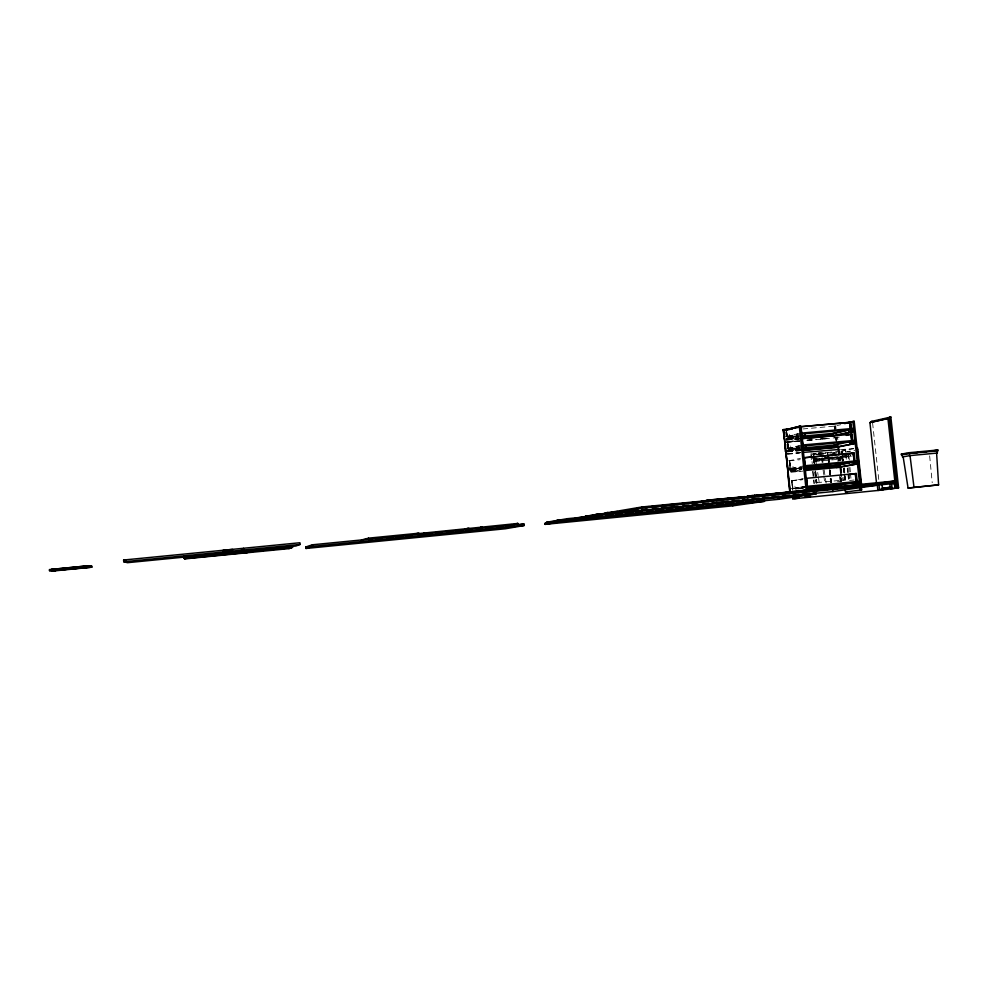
<?xml version="1.0" encoding="UTF-8"?>
<svg xmlns="http://www.w3.org/2000/svg" width="988" height="988" viewBox="0 0 988 988"><rect width="100%" height="100%" fill="white"/><g stroke="black" fill="none" stroke-linecap="round" stroke-linejoin="round"><path stroke-width="0.74" stroke-dasharray="4.94 3.71" d="M792.067 435.498L791.981 435.609M797.662 487.874L798.181 488.158M787.411 436.82L786.954 432.843M787.992 448.515L802.478 445.131M788.091 448.7L787.942 442.118M790.289 468.707L790.758 468.794M792.314 488.813L793.006 488.924L792.08 480.773M810.852 454.739L811.63 462.47M845.469 451.714L845.765 449.775L841.159 450.207M816.298 480.576L816.421 481.02M789.498 434.658L789.387 434.263M792.858 466.534L793.129 466.497M795.031 486.504L794.834 486.207M789.424 468.954L789.943 468.979M786.868 436.832L787.424 436.745M797.625 488.208L798.218 488.171M829.265 462.322L828.771 457.74L813.643 460.803L843.122 457.876M790.758 446.403L790.598 446.008M807.307 440.586L837.491 437.536L834.477 437.709M785.571 436.696L797.921 433.707M801.194 433.09L786.744 436.659L797.662 435.683M801.293 434.041L786.683 437.635L799.255 436.474M797.427 435.473L790.067 437.276L790.067 439.598L799.045 437.425M834.205 426.161L834.749 431.114M837.021 425.519L840.8 424.679M798.143 435.77L786.238 438.684L799.304 437.462M801.515 435.115L786.954 438.61L786.374 431.645M787.411 439.611L799.304 436.721M787.461 449.083L786.732 442.266L799.119 439.45M786.831 448.453L799.206 445.699M839.207 437.116L835.478 437.845L836.354 437.758M802.589 446.094L787.942 449.392L800.292 448.231M798.712 447.379L791.326 449.034L791.437 450.046M799.428 447.774L787.498 450.442L800.564 449.207M801.416 447.478L788.498 450.367L787.621 442.192M787.189 451.726L800.601 448.75M800.329 449.355L791.326 451.343L791.19 450.096M815.569 453.282L812.679 453.887L839.343 451.368M813.26 453.813L816.607 453.159M817.99 452.875L822.14 451.998M816.446 454.517L825.474 452.652M817.36 454.431L826.4 452.566M788.72 460.803L800.453 458.395M842.69 460.951L841.64 451.195L853.509 448.774M812.284 458.778L815.298 458.173M845.469 452.022L854.879 450.232M813.198 458.691L816.212 458.086M813.828 460.655L813.742 459.766L821.596 458.111L822.164 462.569M822.658 458.123L815.643 459.519L815.73 460.408L851.372 456.234M824.066 457.839L828.277 456.999M815.73 460.408L828.376 457.913L850.841 455.814M814.52 461.544L843.06 458.864M842.109 457.036L850.248 455.579M804.689 465.731L788.992 468.559L801.07 467.497M804.8 466.694L790.264 469.461L801.317 468.361M800.885 467.732L793.488 469.139L793.475 471.437L790.721 471.708L803.096 470.708M805.022 467.744L789.758 470.547L789.165 464.978M790.832 471.56L801.305 469.596M793.475 471.437L801.009 470.041M792.339 480.662L802.651 478.896M803.343 478.847L791.759 480.835L792.808 490.579M816.792 482.65L845.333 479.884M791.141 488.69L804.652 486.553M806.912 486.343L792.154 488.665L804.726 487.442M792.598 488.628L804.195 486.8M795.328 489.122L805.257 487.578M803.071 488.097L797.118 489.023L803.33 488.517M837.454 481.638L840.998 481.317M849.557 480.464L854.089 480.032M790.363 470.473L801.861 469.399M790.968 472.264L802.997 471.115M791.474 480.847L802.305 479.785M789.326 460.729L800.157 459.704M813.532 458.481L816.915 458.136M826.993 457.234L829.982 456.95M827.709 457.481L833.86 456.913M841.48 456.184L846.136 455.764M827.388 457.555L835.613 456.95M840.776 456.32L848.976 455.703L849.075 456.604L821.633 459.247L821.534 458.346M824.498 458.062L850.52 455.715M814.976 459.371L842.344 456.814M813.742 459.766L843.023 456.987M789.116 469.127L801.145 467.991M790.474 469.609L800.996 468.621M790.857 469.893L801.441 468.732M787.844 448.453L798.922 447.416M788.683 450.849L800.7 449.738M787.35 451.343L800.885 450.096M787.387 451.738L801.009 450.466M787.411 451.887L801.021 450.627M787.263 453.714L800.786 452.467M787.35 453.9L800.873 452.64M787.522 454.258L799.551 453.146M840.553 449.651L853.867 448.429M841.64 451.195L842.468 451.121L843.443 460.84M812.457 454.764L836.836 452.467M837.985 452.22L845.889 451.726M818.657 454.542L824.684 453.986M832.217 453.282L836.737 452.862M833.427 453.27L836.49 452.986M847.185 451.998L850.248 451.714M787.424 439.092L799.44 438.005M786.09 439.586L799.625 438.363M787.288 439.734L799.304 438.635M786.139 439.981L799.749 438.734M786.152 440.129L799.761 438.882M786.003 441.969L799.527 440.734M807.048 440.055L813.42 439.623M820.571 438.82L826.956 438.388M786.09 442.142L799.687 441.043L786.732 442.266M807.134 440.228L814.927 439.66M820.658 439.005L828.636 438.413M834.181 437.77L837.379 437.857M807.06 440.426L816.039 439.611M822.016 439.067L829.488 438.388M786.263 442.501L799.798 441.266M802.812 428.965L835.082 426.087L835.379 428.792M822.275 457.975L822.967 462.421M824.103 469.843L826.153 483.194M815.668 459.296L816.347 463.693M817.694 472.499L818.15 475.438M818.373 476.908L819.274 482.774M790.709 468.633L789.931 460.655M828.339 456.765L828.907 461.285M830.044 470.3L831.55 482.329M823.09 470.016L823.659 474.475M823.844 475.957L824.782 483.404M872.589 422.938L878.851 480.39M848.235 455.851L848.334 456.74M846.099 452.8L846.753 458.864M847.741 467.954L848.235 472.499M848.396 474.018L849.05 480.082M845.95 456.209L846.284 459.21M847.259 468.226L847.741 472.721M847.902 474.228L848.556 480.23M844.283 467.843L845.543 480.18M842.221 451.121L843.283 460.877M844.085 468.312L844.567 472.77M844.728 474.252L845.37 480.205M841.974 451.133L843.023 460.89M843.838 468.324L844.32 472.783M844.481 474.265L845.123 480.217M841.801 451.158L842.863 460.914M843.666 468.349L844.147 472.807M844.308 474.302L844.95 480.242M843.505 468.374L843.987 472.832M844.147 474.326L844.789 480.267M840.331 456.197L840.837 460.803M842.653 477.673L842.986 480.736M837.515 436.918L837.824 439.796M839.751 457.58L840.072 460.556M835.7 425.643L836.033 428.706M839.071 456.258L839.516 460.927M841.344 477.797L841.739 480.934M838.491 457.555L838.787 460.322M840.652 477.525L841.097 481.675M834.996 426.038L835.354 431.027M836.256 437.721L836.626 442.71M838.392 457.432L838.491 460.05M840.553 477.426L841.072 483.91M834.551 426.075L834.823 428.557M835.823 437.758L836.354 442.71M837.948 457.469L838.232 460.05M840.109 477.463L840.529 481.341M835.65 437.795L835.91 440.278M837.775 457.506L838.157 462.705M839.627 476.228L840.467 483.972M830.081 469.967L831.402 482.181M828.599 457.777L829.093 462.359M829.92 469.992L831.229 482.206M827.845 452.356L828.92 462.384M829.747 470.016L831.069 482.23M828.166 457.815L828.66 462.396M829.488 470.029L830.809 482.243M827.314 452.356L828.5 462.433M829.315 470.066L830.55 482.366M822.251 458.197L822.337 459.099M813.84 453.739L814.483 459.655M814.569 460.544L814.89 463.533M815.853 472.486L816.977 482.934M814.322 459.692L814.73 463.57M815.532 471.029L816.817 482.959M813.519 453.801L814.569 463.594M815.273 471.041L816.656 482.996M813.902 459.729L814.31 463.607M815.112 471.066L816.397 483.009M813.334 459.988L813.667 463.051M814.655 472.202L815.31 478.316M815.471 479.847L815.804 482.897M811.099 452.986L812.247 463.644M813.062 471.251L814.371 483.428M812.605 471.511L813.902 483.577M787.485 437.511L787.56 438.524M788.745 449.268L788.819 450.293M790.894 469.386L790.968 470.399M786.658 431.645L787.399 438.573M787.782 442.155L788.659 450.33M789.77 460.692L790.808 470.436M791.919 480.798L792.759 488.603M786.497 431.682L787.238 438.61M789.61 460.717L790.647 470.461M787.498 442.155L788.214 450.367M789.486 460.692L790.524 470.436M791.635 480.81L792.314 488.64M789.992 468.559L790.091 469.485M785.621 431.88L786.213 437.326M789.424 468.522L789.647 470.547M929.659 455.863L932.203 482.675M848.865 455.493L849.272 459.951M849.952 467.386L850.359 471.844M850.495 473.338L851.162 480.773M842.406 461.248L841.998 456.827L848.161 455.629L848.445 460.099M843.863 477.426L844.135 480.366M848.902 467.559L849.186 472.029M849.272 473.524L849.742 480.983"/><path stroke-width="1.48" d="M248.087 551.773L291.262 547.772L291.225 546.858M792.611 428.78L783.114 429.706L784.583 439.722M784.867 442.315L785.497 451.738M785.559 451.714L785.843 451.479M787.782 469.633L786.115 454.072M787.646 472.153L789.783 492.16L792.401 491.752M840.257 467.213L856.423 464.101L856.053 460.779L855.83 462.878L854.138 463.088L854.2 462.026L854.138 463.088M222.942 550.341L232.588 549.39M223.103 552.045L232.736 551.094M241.467 549.859L243.419 548.278L299.932 542.745L300.093 544.437L295.931 546.006L241.615 551.477L243.579 549.983L300.093 544.437M242.616 550.081L240.702 551.563L127.501 562.691L123.759 561.752L123.599 560.023L242.455 548.377L242.616 550.081L123.759 561.752M247.457 550.316L247.902 551.687L246.098 552.86L184.694 558.912L183.83 556.392M246.679 551.761L246.716 552.453L184.447 558.591L184.064 557.812L247.593 551.884L247.519 550.872M247.161 551.897L184.237 558.319M246.802 551.267L246.951 552.774L248.791 551.6L248.643 550.032L248.457 551.798L291.942 547.525L291.929 546.809M838.639 449.528L802.651 452.442M291.225 547.525L291.04 546.846M246.951 552.774L289.015 548.624L292.559 547.29L292.411 545.722M305.823 546.969L312.381 544.783L523.924 523.973L524.085 525.53L505.436 528.765L305.971 548.464L305.823 546.969L310.43 546.512M305.971 548.464L312.529 546.376L524.085 525.53M418.344 534.817L418.196 533.273L368.487 538.151L361.546 539.967L361.682 541.449M790.054 492.11L783.435 430.311L800.638 426.063L807.579 490.641M800.638 426.063L783.435 430.311M786.93 430.138L791.302 429.014M795.044 428.199L800.959 426.668L801.639 433.04L800.786 426.705M801.293 434.041L851.137 429.558L851.026 428.607L801.021 433.127M844.271 423.531L854.188 421.308L861.635 489.887L845.469 492.073L845.172 489.356M845.036 423.506L854.188 421.308M802.046 436.708L805.035 435.98L804.788 433.67M880.938 490.172L898.598 487.837L890.855 417.035L871.12 421.543L872.429 421.431M879.246 483.28L876.578 483.663L869.922 422.592L889.237 418.183L896.709 486.442L894.733 486.652L894.128 482.045L893.646 483.564L894.288 483.478L641.817 508.24L611.572 513.278L611.449 512.13L641.694 507.005L877.863 483.935L877.999 485.133L832.835 491.579L603.964 514.143M889.237 418.183L869.922 422.592M851.026 428.607L850.162 422.321L800.169 426.791M835.329 433.201L846.889 430.546M848.704 432.04L848.457 429.743L832.773 433.423L832.748 435.733L852.891 431.67L852.533 428.335L852.311 430.435L850.619 430.669L850.68 429.595L850.619 430.669M836.848 435.362L852.891 431.67M846.321 435.375L852.088 434.189L852.99 442.513M415.442 533.891L418.196 533.273M416.047 533.853L517.885 523.442L517.724 525.023M803.33 448.7L806.332 448.033L806.085 445.712M851.915 442.636L851.458 434.275M850.013 444.02L849.754 441.722L834.033 445.119L834.02 447.416L854.2 443.637L853.83 440.302L853.607 442.414L852.101 442.599M838.108 447.033L854.2 443.637M465.225 528.951L468.127 528.37M464.829 529.111L468.967 528.284L469.115 529.815M848.359 454.11L854.138 453.06L855.213 462.977M857.646 458.136L857.498 455.06L857.819 458.099M481.033 528.605L480.872 527.073L481.033 528.605L476.537 529.049M804.022 469.485L808.542 468.633L808.295 466.324M854.472 462.014L853.052 453.171M508.474 525.171L511.451 524.628M514.439 524.072L517.885 523.442M838.75 464.854L849.754 462.878M901.958 454.888L901.303 454.11L909.059 452.702L937.847 449.997L937.933 450.824L909.145 453.529L909.059 452.702M901.402 454.937L909.713 453.48M852.236 464.508L851.977 462.199L836.194 465.101L836.169 467.398L856.423 464.101M518.194 524.999L523.924 523.973M932.487 450.96L937.847 449.997M937.365 450.886L937.34 453.035L909.689 455.641L909.466 453.529M567.186 518.7L567.297 519.725L546.673 523.22L546.574 522.257L567.186 518.7L586.81 516.773M805.714 478.414L806.307 482.379M585.526 517.243L585.415 516.193L617.549 511.525M764.354 500.323L764.465 501.324L732.849 505.831L545.03 524.369L544.931 523.405L565.902 519.849L582.698 518.194M575.251 518.268L600.222 514.032L600.334 515.156L575.362 519.317L575.251 518.268L581.364 517.663M588.687 516.205L591.911 515.699M618.574 512.229L593.578 515.341M599.741 514.34L603.137 513.809M604.928 513.427L605.718 513.328L605.125 512.834M605.718 513.328L607.953 512.426M638.038 508.141L640.076 507.758M643.793 507.177L647.103 507.264M545.03 524.369L566.001 520.874L764.465 501.324M849.05 474.672L856.361 473.524L857.436 483.453M686.537 503.361L689.278 502.954L684.128 503.46M701.381 501.188L714.633 499.718M744.841 497.359L744.816 496.606L706.321 500.385L704.049 501.361M747.41 496.816L708.976 499.965L706.679 500.941M703.481 501.41L708.976 499.965M732.948 498.557L735.961 498.088M739.209 497.483L762.971 494.716M748.212 496.803L755.857 495.655L751.67 495.63M749.941 497.112L747.718 497.458L747.583 496.26L748.385 496.137M856.695 482.49L855.732 473.598M789.535 492.543L793.339 492.024M796.489 491.493L805.257 490.221L805.381 491.419M791.055 492.456L793.29 492.11M797.378 491.493L800.132 491.085M800.478 491.024L803.256 490.604M800.515 491.481L803.318 491.209M856.349 483.564L856.423 482.502L856.349 483.564L858.053 483.367L858.276 481.255L858.646 484.602L844.197 486.528M850.483 486.652L852.99 486.874M857.386 485.639L860.449 485.787M863.87 485.293L860.832 485.726M861.388 485.676L864.488 485.824M883.21 482.7L894.77 481.02L861.03 484.318M865.821 485.676L870.342 485.022M873.355 484.589L877.863 483.935M575.362 519.317L778.532 499.323L816.026 493.975L815.903 492.889L812.852 493.185M792.5 495.791L792.833 498.854L792.833 495.741M799.02 495.198L799.341 498.113L794.327 498.668L794.167 497.1M797.822 498.323L799.341 498.113M805.924 495.445L805.208 495.519L805.381 497.125L806.937 496.902L806.776 495.297L808.061 495.149M808.937 496.766L810.506 496.544L805.381 497.125M881.247 488.504L891.139 487.146M882.556 488.368L891.053 487.208M881.704 484.182L883.013 489.863L877.9 490.431L877.27 484.688M903.155 456.851L908.071 488.06L938.6 484.849L936.599 453.122M938.6 484.849L908.071 488.06M621.637 511.932L627.751 511.327M632.345 510.882L638.458 510.277M641.521 509.981L647.646 509.376M652.228 508.931L658.354 508.326M661.404 508.03L678.237 506.387M682.819 505.93L688.945 505.337M692.008 505.029L698.121 504.436M702.715 503.979L708.828 503.386M711.891 503.077L728.712 501.435M731.775 501.126L739.419 500.385M742.482 500.076L748.608 499.483M751.658 499.187L759.315 498.434M762.365 498.137L768.491 497.532M771.542 497.236L779.199 496.482M782.249 496.186L789.906 495.433M792.969 495.136L799.082 494.531M802.145 494.235L809.79 493.481M603.927 513.772L594.566 514.711L597.913 514.896M596.53 514.921L595.418 514.489L595.529 515.563M597.407 514.773L596.295 514.34L596.406 515.415M585.415 516.193L586.501 516.613M586.44 516.094L590.91 515.65M600.334 515.156L816.026 493.975M88.624 565.729L49.4 569.582L49.499 570.669L53.673 570.965L91.81 567.211L91.711 566.149L88.624 565.729L88.772 567.198L53.303 570.656L53.204 569.582L88.673 566.124M186.868 556.096L189.918 555.799M197.526 555.046L200.576 554.75M208.184 553.996L211.222 553.7M217.311 553.107L220.361 552.811M227.969 552.057L231.007 551.761M237.095 551.156L240.146 550.859M257.695 549.143L260.709 548.834M268.267 548.093L271.28 547.797M287.879 546.166L290.904 545.87M51.475 569.434L87.203 565.926L89.957 566.297L90.056 567.359L51.574 570.533L51.475 569.434L59.675 569.298M861.635 489.887L860.289 490.011L852.842 421.419M796.377 496.816L795.661 496.878L795.834 498.458M64.195 568.841L70.358 568.248M74.804 567.791L79.509 567.359M83.894 566.902L91.711 566.149M564.284 519.762L556.491 520.553L556.59 521.541M568.73 519.231L573.262 518.898M792.994 497.236L794.871 497.026M845.469 492.073L846.79 491.95M49.499 570.669L88.722 566.816L91.81 567.211M585.748 517.897L593.38 517.144M596.431 516.848L602.544 516.242M605.595 515.946L613.227 515.193M616.277 514.896L622.378 514.291M625.441 513.995L633.073 513.241M636.124 512.945L642.225 512.34M646.807 511.895L652.92 511.29M655.97 510.994L663.603 510.24M666.653 509.932L672.766 509.339M675.817 509.042L683.449 508.289M686.499 507.98L692.613 507.387M697.182 506.93L703.295 506.338M706.346 506.029L712.459 505.436M717.029 504.979L723.142 504.386M726.192 504.078L733.825 503.324M736.875 503.028L742.988 502.435M746.039 502.126L753.671 501.373M756.722 501.077L762.835 500.471M205.245 555.787L184.101 558.134L184.003 556.874M208.258 555.503L246.061 551.773M255.954 550.798L248.321 551.156M258.93 550.514L275.442 548.871M278.418 548.587L291.744 546.994M371.649 539.411L368.635 539.707L368.487 538.151M376.169 538.966L382.195 538.374M386.716 537.929L392.742 537.336M395.756 537.04L403.289 536.299M406.29 536.002L412.317 535.41M422.259 534.434L419.196 534.73L419.048 533.187M425.63 534.063L431.62 533.471M436.103 533.026L442.093 532.433M446.588 532.001L452.578 531.408M455.579 531.112L463.063 530.371M466.052 530.074L472.042 529.494M486.392 528.074L492.419 527.481M496.939 527.036L502.966 526.443M505.98 526.147L513.513 525.406M292.559 547.29L183.978 557.973L184.101 556.812L184.052 557.652M546.574 522.257L554.243 521.503M898.598 487.837L897.265 487.973L889.521 417.146L890.855 417.035M792.833 498.854L882.247 490.036M544.931 523.405L547.994 523.097M856.769 481.514L806.912 486.343L806.776 488.405L806.665 487.356L856.868 482.465M809.172 487.949L841.356 484.812L841.282 485.849M806.665 488.393L807.974 488.245L807.863 487.208M810.975 488.788L839.936 485.973M807.455 489.529L859.684 484.441M807.937 489.542L810.765 489.27L810.518 486.948M863.808 484.7L750.929 495.741L751.065 496.939M865.365 484.651L868.366 484.355M875.874 483.626L878.875 483.33M765.144 494.556L772.604 493.827M774.925 493.555L782.718 492.851M785.386 492.53L793.5 491.789M796.699 491.493L803.38 490.913M806.159 490.493L860.387 485.194M861.141 485.269L894.869 481.971M717.374 499.471L725.278 498.681M728.008 498.434L742.062 497.643M743.655 496.878L745.372 497.248L744.223 496.828M747.039 496.507L753.968 495.877M756.61 495.556L762.748 494.951M766.96 494.568L772.814 494.148M777.68 493.518L782.681 493.012M787.275 492.555L793.413 491.962M799.415 491.518L802.812 491.172M808.937 490.567L815.051 489.974M819.287 489.579L824.227 489.072M828.821 488.628L834.946 488.035M839.17 487.64L845.654 486.985M849.878 486.59L853.36 486.812M707.05 500.953L645.053 507.597M710.854 500.422L715.436 499.99M721.388 499.385L725.204 499.175M730.428 498.508L735.183 498.063M741.161 497.507L746.138 497.088M747.904 496.853L749.015 496.68M750.695 496.544L754.066 496.186M642.966 507.276L649.178 506.634M651.833 506.387L659.045 505.708M662.034 505.411L679.966 503.658M682.078 503.411L689.686 502.855M693.675 502.275L692.749 502.398L697.269 502.361M693.971 502.287L699.257 501.916M702.172 501.447L707.556 500.965M712.373 500.471L715.398 500.187M760.908 495.766L754.77 496.371L754.647 495.161M763.971 495.47L770.109 494.865M773.184 494.568L779.31 493.963M783.916 493.518L791.586 492.765M794.648 492.469L800.786 491.876M643.324 507.4L649.128 506.856M653.723 506.412L659.058 506.041M664.195 505.399L669.74 505.004M674.014 504.411L679.793 503.868M694.045 502.472L699.022 502.139M704.555 501.447L707.556 501.151M716.127 500.471L719.165 500.175M726.76 499.434L729.799 499.138M805.825 491.555L810.333 491.122M816.36 490.53L820.867 490.085M826.882 489.505L831.402 489.06M835.91 488.615L841.924 488.035M846.432 487.59L850.952 487.146M856.966 486.565L861.474 486.121M637.235 508.24L638.359 508.091M645.967 507.387L649.264 507.054M655.699 506.399L658.749 506.103M666.035 505.411L669.432 505.053M676.434 504.411L679.756 504.065M696.552 502.447L699.541 502.151M620.081 511.241L623.65 510.932M616.771 511.685L605.94 512.772L610.782 512.834M608.015 512.982L606.879 512.537L606.99 513.637M597.345 514.229L603.458 513.637M804.244 469.139L836.293 466.138M836.169 467.398L840.702 467.238L804.603 470.56M805.591 478.402L856.361 473.524M803.38 457.79L854.138 453.06M803.503 457.815L853.509 453.134L854.361 461.063M857.325 455.098L860.881 483.959M901.303 454.11L907.305 453.554M913.307 452.986L917.803 452.566M923.805 451.998L926.806 451.714M804.528 465.768L854.546 461.026M804.627 466.719L854.657 461.989M804.627 467.719L805.763 467.608L805.652 466.571M807.023 467.88L840.467 465.052M807.394 468.337L839.047 465.175M801.737 445.069L852.323 440.574M852.434 441.525L802.589 446.094L801.762 440.068M802.404 447.107L803.54 446.996L803.429 445.959M805.01 447.799L837.021 444.835M802.095 448.416L806.332 448.033M802.095 449.071L834.144 446.168M802.392 449.96L833.958 447.045M802.429 450.343L838.602 447.008M802.441 450.503L838.614 447.156M856.744 448.12L857.596 448.046L861.487 483.91M856.794 449.738L857.72 449.651M800.947 435.115L802.256 434.942L802.145 433.905M800.799 436.363L835.762 433.152M801.441 437.326L832.872 434.485M801.132 438.227L832.699 435.375M801.169 438.61L837.342 435.325M801.182 438.771L852.088 434.189M800.045 426.742L850.792 422.234L851.693 430.546M783.114 429.706L792.117 428.903M51.574 570.533L55.205 570.792L55.106 569.73M123.599 560.023L126.106 560.702M184.299 557.047L184.213 557.775M913.999 487.282L910.022 455.629L902.439 456.938L902.205 454.838M887.903 418.307L895.61 488.171L890.361 488.751L889.719 482.91M891.645 484.12L892.127 488.517M878.962 484.453L879.592 490.196M857.152 449.626L857.819 454.11L857.065 451.133M858.152 461.149L858.819 467.225M859.14 470.276L860.634 483.972M858.14 462.693L858.646 467.262M859.14 471.819L859.634 476.389M860.128 480.946L860.462 483.997M851.076 429.508L851.063 430.632M854.595 461.952L854.583 463.051M856.818 482.44L856.806 483.527M849.976 422.358L850.396 426.161M854.287 462.051L854.398 463.076M849.89 422.308L850.396 428.693L849.717 422.358M851.187 434.275L851.693 440.648L851.014 434.312M853.237 453.146L854.101 461.075M855.46 473.61L856.139 481.576L855.275 473.647M854.459 485.009L854.2 482.7L838.355 485.108L838.33 487.393M838.775 448.651L839.269 453.109M840.726 466.632L841.356 472.437M837.688 444.044L838.861 454.789M839.849 463.99L841.183 476.265M840.912 484.849L841.023 485.861M840.739 484.873L840.677 485.911M832.711 490.456L832.835 491.579M800.749 430.57L801.231 435.115M803.812 459.111L804.38 464.434M804.689 465.731L804.8 466.694M800.898 432.966L801.12 435.041M801.787 442.982L802.095 445.773M803.689 460.643L804.146 464.916M805.751 479.822L806.06 482.687M799.28 426.186L806.208 490.777M804.689 490.283L753.264 496.05M801.466 490.764L801.7 491.975M801.317 490.764L801.354 492.024M800.453 490.888L800.539 491.616M800.107 490.95L800.194 491.678M783.583 429.582L790.277 492.086M778.433 498.298L778.532 499.323M752.881 496.112L752.053 495.568L752.14 496.223M751.25 495.692L751.386 496.89M747.842 496.26L748.04 497.347M747.274 496.309L747.397 497.507M744.94 496.717L744.372 496.766M744.495 496.655L744.594 497.372M743.964 496.828L744.088 498.014M732.75 504.893L732.849 505.831M641.694 507.005L641.817 508.24M634.667 508.672L634.778 509.82M565.902 519.849L566.001 520.874M558.183 520.256L558.282 521.256M558.01 520.281L558.109 521.281M556.664 520.515L556.763 521.516M517.576 523.504L517.564 525.048M184.386 557.726L184.447 558.356L184.361 557.677M424.124 534.212L423.976 532.668L423.901 534.249M312.381 544.783L312.529 546.376M288.879 547.13L289.015 548.624M245.95 551.353L246.098 552.86M243.419 548.278L243.579 549.983M184.546 557.393L184.694 558.912M88.525 566.112L88.624 567.186M87.203 565.926L87.302 567.013M53.414 569.594L53.513 570.669M248.334 550.341L248.445 551.304M801.75 434.004L801.688 435.078L801.75 434.004M802.256 438.709L802.762 445.131L802.256 438.709M804.294 457.703L804.973 465.719L804.294 457.703M481.712 526.999L481.588 528.58L481.712 526.999M806.504 478.316L807.196 486.331L806.504 478.316M807.468 487.269L807.406 488.331L807.468 487.269"/></g></svg>
